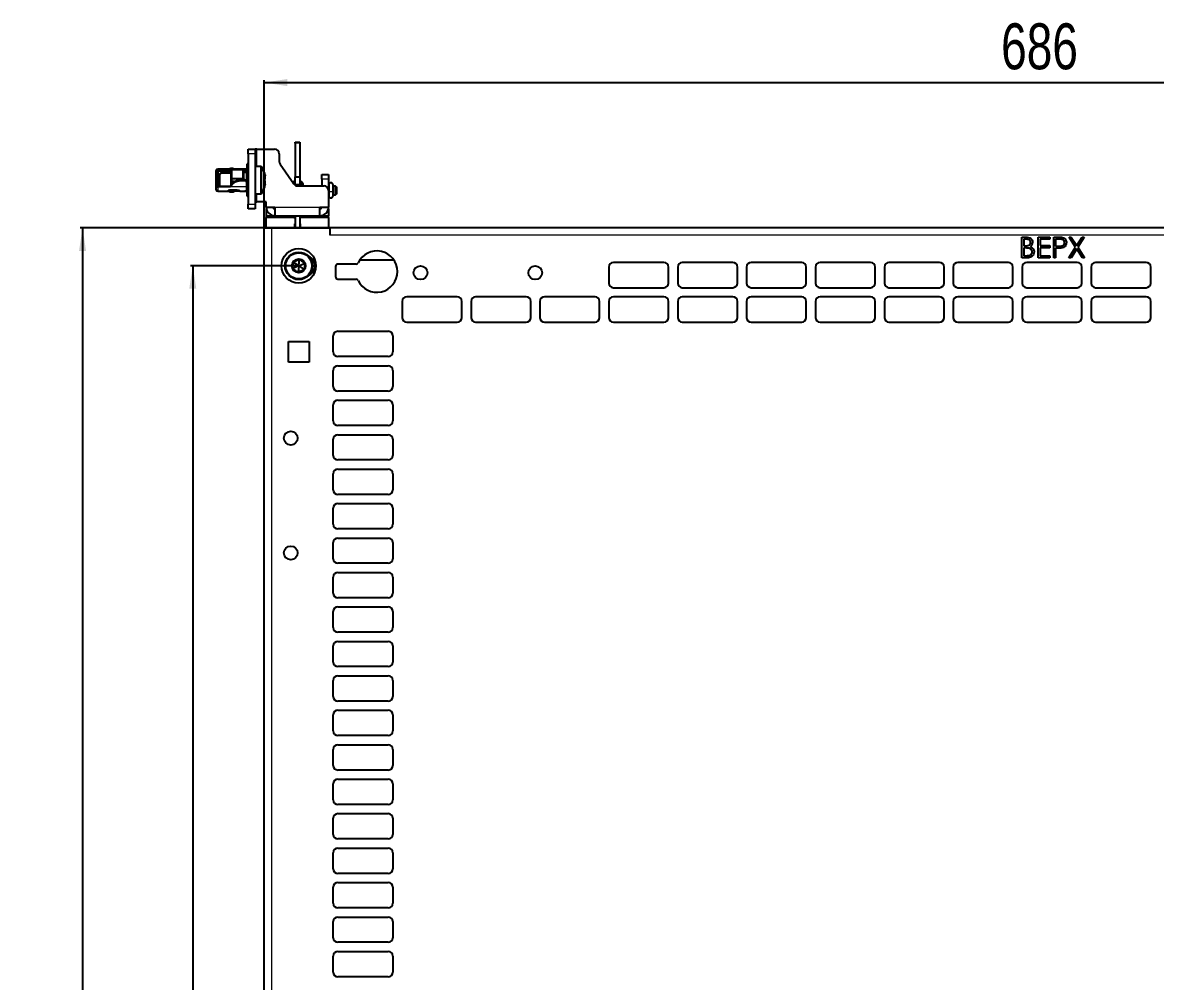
# Model space of a CAD drawing. Header units: millimetres. Extents: x -795 to 1020, y 148 to 1992.
# Drawn here: x -794.8 to -301.6, y 1511.1 to 1928.5 of the extents above; entities that cross this region are included whole.
import ezdxf

# ---------------------------------------------------------------- set-up
doc = ezdxf.new("R2010")
doc.units = ezdxf.units.MM
doc.layers.add('FORMAT', color=7, linetype='Continuous')
doc.styles.add('SLDTEXTSTYLE0', font='TXT', dxfattribs={"width": 0.75})
doc.dimstyles.new('SLDDIMSTYLE0', dxfattribs={"dimtxt": 20, "dimasz": 10, "dimexe": 0, "dimexo": 0.0625, "dimgap": 5, "dimtad": 2, "dimdec": 1, "dimrnd": 1e-09, "dimzin": 12, "dimdsep": 46, "dimtxsty": 'SLDTEXTSTYLE0', "dimsah": 1, "dimcen": 0.09, "dimadec": 0, "dimazin": 3, "dimtfac": 1, "dimtofl": 0, "dimtmove": 0, "dimatfit": 3, "dimfxl": 0, "dimfrac": 2, "dimtolj": 1, "dimtzin": 12, "dimarcsym": 0})

# ---------------------------------------------------------------- blocks, each defined once
blk = doc.blocks.new('_D')
at = {"layer": 'FORMAT'}
for p, q in [((-661.09, 1839.15), (-769.73, 1839.15)), ((-768.73, 1839.15), (-768.73, 356.13)), ((-661.09, 356.13), (-769.73, 356.13))]:
    blk.add_line(p, q, dxfattribs=at)
for points in [[(-768.73, 1839.15), (-770.27, 1829.15), (-767.2, 1829.15)], [(-768.73, 356.13), (-767.2, 366.13), (-770.27, 366.13)]]:
    blk.add_solid(points, dxfattribs=at)
at = {"layer": 'FORMAT', "insert": (-794.51, 1068.08), "char_height": 20, "attachment_point": 1, "rotation": 90, "style": 'SLDTEXTSTYLE0'}
blk.add_mtext('1483', dxfattribs=at)
blk = doc.blocks.new('_D_1')
at = {"layer": 'FORMAT'}
for p, q in [((-689.58, 1839.15), (-689.58, 1903.44)), ((-689.58, 1902.44), (-3.58, 1902.44)), ((-3.58, 1839.15), (-3.58, 1903.44))]:
    blk.add_line(p, q, dxfattribs=at)
for points in [[(-689.58, 1902.44), (-679.58, 1900.9), (-679.58, 1903.98)], [(-3.58, 1902.44), (-13.58, 1903.98), (-13.58, 1900.9)]]:
    blk.add_solid(points, dxfattribs=at)
at = {"layer": 'FORMAT', "insert": (-368.75, 1928.22), "char_height": 20, "attachment_point": 1, "style": 'SLDTEXTSTYLE0'}
blk.add_mtext('686', dxfattribs=at)
blk = doc.blocks.new('_D_5')
at = {"layer": 'FORMAT'}
for p, q in [((-674.59, 1822.64), (-721.73, 1822.64)), ((-720.73, 1822.64), (-720.73, 372.64)), ((-674.59, 372.64), (-721.73, 372.64))]:
    blk.add_line(p, q, dxfattribs=at)
for points in [[(-720.73, 1822.64), (-722.27, 1812.64), (-719.2, 1812.64)], [(-720.73, 372.64), (-719.2, 382.64), (-722.27, 382.64)]]:
    blk.add_solid(points, dxfattribs=at)
at = {"layer": 'FORMAT', "insert": (-746.51, 1068.08), "char_height": 20, "attachment_point": 1, "rotation": 90, "style": 'SLDTEXTSTYLE0'}
blk.add_mtext('1450', dxfattribs=at)

msp = doc.modelspace()

# ---------------------------------------------------------------- linework, layer by layer
at = {"color": 7, "linetype": 'Continuous', "lineweight": 25}
for p, q in [((-676.18, 1876.44), (-674.18, 1876.44)), ((-676.18, 1876.07), (-676.18, 1876.44)), ((-676.18, 1876.07), (-676.18, 1861.44)), ((-674.18, 1876.44), (-674.18, 1876.07)), ((-674.18, 1876.07), (-674.18, 1861.44)), ((-696.58, 1873.44), (-693.58, 1873.44)), ((-696.58, 1871.44), (-696.58, 1873.44)), ((-696.58, 1871.44), (-696.58, 1849.44)), ((-693.58, 1873.44), (-693.58, 1871.44)), ((-692.78, 1873.44), (-693.58, 1873.44)), ((-693.58, 1871.44), (-693.58, 1849.44)), ((-692.78, 1873.44), (-685.08, 1873.44)), ((-683.08, 1871.44), (-683.08, 1868.07)), ((-705.18, 1864.79), (-709.88, 1864.79)), ((-704.09, 1864.97), (-705.18, 1864.78)), ((-705.18, 1864.79), (-705.18, 1864.79)), ((-705.18, 1864.76), (-705.18, 1864.79)), ((-701.38, 1864.68), (-704.68, 1864.68)), ((-703.98, 1864.25), (-703.87, 1864.49)), ((-703.87, 1864.49), (-703.87, 1860.53)), ((-698.78, 1864.49), (-703.87, 1864.49)), ((-702.66, 1864.72), (-702.58, 1864.68)), ((-697.56, 1864.79), (-700.21, 1864.79)), ((-698.78, 1860.53), (-698.78, 1864.49)), ((-698.78, 1864.49), (-698.58, 1864.36)), ((-697.53, 1864.79), (-697.28, 1864.79)), ((-697.08, 1857.25), (-697.08, 1867.04)), ((-696.58, 1867.04), (-697.08, 1867.04)), ((-691.26, 1865.94), (-693.58, 1865.94)), ((-682.72, 1866.92), (-676.68, 1858.29)), ((-710.58, 1863.24), (-710.58, 1864.09)), ((-710.58, 1863.24), (-710.08, 1863.24)), ((-710.58, 1861.82), (-710.58, 1863.24)), ((-710.08, 1861.82), (-710.58, 1861.82)), ((-710.58, 1861.59), (-710.58, 1861.82)), ((-710.58, 1857.3), (-710.58, 1861.59)), ((-710.08, 1861.59), (-710.58, 1861.59)), ((-710.08, 1863.24), (-710.08, 1861.82)), ((-710.08, 1861.82), (-710.08, 1861.59)), ((-710.08, 1861.59), (-710.08, 1857.3)), ((-707.88, 1863.8), (-709.88, 1863.8)), ((-709.88, 1862.57), (-709.88, 1862.37)), ((-709.38, 1862.19), (-709.88, 1862.19)), ((-709.88, 1862.19), (-709.88, 1861.96)), ((-709.88, 1861.96), (-709.38, 1861.96)), ((-709.88, 1861.79), (-709.88, 1861.36)), ((-709.58, 1861.36), (-709.88, 1861.36)), ((-709.88, 1861.36), (-709.88, 1861.21)), ((-709.88, 1861.21), (-709.58, 1861.21)), ((-709.58, 1857.44), (-709.58, 1861.96)), ((-709.38, 1861.96), (-709.38, 1862.19)), ((-709.08, 1862.32), (-709.08, 1857.3)), ((-703.98, 1862.94), (-708.4, 1862.94)), ((-707.88, 1863.4), (-707.88, 1863.8)), ((-703.98, 1863.8), (-707.88, 1863.8)), ((-707.88, 1863.4), (-703.98, 1863.4)), ((-703.98, 1860.66), (-703.98, 1864.25)), ((-703.98, 1860.66), (-703.87, 1860.53)), ((-703.98, 1859.47), (-703.98, 1860.66)), ((-698.78, 1860.53), (-703.87, 1860.53)), ((-703.87, 1860.53), (-703.87, 1859.33)), ((-700.38, 1859.98), (-701.22, 1859.88)), ((-698.78, 1860), (-700.18, 1860)), ((-700.18, 1859.79), (-698.03, 1859.79)), ((-698.78, 1860.53), (-698.58, 1860.6)), ((-698.78, 1860), (-698.78, 1860.53)), ((-698.58, 1860.08), (-698.78, 1860)), ((-698.58, 1864.36), (-698.58, 1860.6)), ((-697.28, 1863.8), (-698.58, 1863.8)), ((-698.58, 1863.4), (-697.28, 1863.4)), ((-698.58, 1860.6), (-698.58, 1860.08)), ((-698.03, 1860.09), (-698.58, 1860.09)), ((-697.38, 1863.4), (-697.38, 1859.73)), ((-697.08, 1862.94), (-697.38, 1862.94)), ((-697.08, 1859.78), (-697.38, 1859.74)), ((-697.28, 1859.49), (-697.28, 1859.19)), ((-676.18, 1861.44), (-674.18, 1861.44)), ((-676.18, 1857.94), (-676.18, 1861.44)), ((-674.18, 1861.44), (-674.18, 1857.94)), ((-664.58, 1862.44), (-661.58, 1862.44)), ((-664.58, 1860.44), (-664.58, 1862.44)), ((-664.58, 1860.44), (-664.58, 1857.44)), ((-661.58, 1862.44), (-661.58, 1860.44)), ((-661.58, 1860.44), (-661.58, 1855.44)), ((-710.08, 1857.3), (-710.58, 1857.3)), ((-710.58, 1855.79), (-710.58, 1857.3)), ((-709.88, 1858.67), (-709.58, 1858.67)), ((-709.88, 1857.92), (-709.58, 1857.92)), ((-709.88, 1857.3), (-709.88, 1857.92)), ((-709.88, 1857.3), (-704.28, 1857.3)), ((-704.28, 1857), (-709.88, 1857)), ((-709.88, 1855.09), (-705.18, 1855.09)), ((-709.58, 1857.44), (-709.45, 1857.3)), ((-705.18, 1855.31), (-705.18, 1855.44)), ((-705.18, 1855.31), (-705.18, 1855.09)), ((-705.18, 1855.1), (-704.09, 1854.91)), ((-701.38, 1855.65), (-704.68, 1855.65)), ((-704.28, 1857.3), (-703.13, 1858.9)), ((-703.13, 1858.59), (-704.28, 1857)), ((-704.28, 1857.3), (-704.28, 1857)), ((-703.98, 1859.47), (-703.87, 1859.33)), ((-703.98, 1857.72), (-703.98, 1859.47)), ((-702.64, 1859.33), (-703.87, 1859.33)), ((-703.87, 1859.33), (-703.87, 1857.88)), ((-701.38, 1855.2), (-702.58, 1855.2)), ((-702.26, 1855.45), (-702.37, 1855.65)), ((-702.26, 1855.45), (-702.26, 1855.44)), ((-700.21, 1855.09), (-697.56, 1855.09)), ((-700.18, 1855.09), (-700.21, 1855.09)), ((-700.18, 1855.09), (-700.18, 1855.22)), ((-698.08, 1855.12), (-698.08, 1855.14)), ((-697.53, 1855.26), (-697.28, 1855.26)), ((-697.53, 1855.09), (-697.28, 1855.09)), ((-697.28, 1859.19), (-697.28, 1857)), ((-697.08, 1857.25), (-696.58, 1857.25)), ((-697.08, 1856.88), (-697.08, 1855.64)), ((-697.08, 1855.64), (-696.58, 1855.64)), ((-697.08, 1853.09), (-697.08, 1855.64)), ((-696.59, 1856.94), (-696.58, 1856.94)), ((-674.18, 1857.94), (-676.18, 1857.94)), ((-676.18, 1857.94), (-676.18, 1857.8)), ((-675.04, 1857.44), (-663.58, 1857.44)), ((-674.18, 1857.94), (-674.18, 1857.44)), ((-673.26, 1857.92), (-673.25, 1857.44)), ((-673.26, 1857.92), (-673.26, 1857.91)), ((-672.65, 1857.44), (-672.66, 1857.92)), ((-661.55, 1857.34), (-661.58, 1857.34)), ((-661.58, 1855.44), (-661.58, 1848.24)), ((-661.55, 1857.85), (-661.55, 1855.11)), ((-661.55, 1855.11), (-661.55, 1853.15)), ((-659.65, 1855.11), (-659.65, 1857.85)), ((-658.63, 1857.34), (-659.65, 1857.34)), ((-659.65, 1853.15), (-659.65, 1855.11)), ((-658.13, 1857.05), (-658.63, 1857.34)), ((-658.63, 1853.54), (-658.63, 1857.34)), ((-658.13, 1857.05), (-658.13, 1853.83)), ((-696.58, 1853.09), (-697.08, 1853.09)), ((-697.08, 1853.09), (-697.08, 1852.84)), ((-696.58, 1852.84), (-697.08, 1852.84)), ((-693.58, 1853.94), (-691.26, 1853.94)), ((-693.58, 1850.44), (-692.78, 1850.44)), ((-688.78, 1850.44), (-692.78, 1850.44)), ((-688.78, 1848.24), (-688.78, 1850.44)), ((-661.58, 1853.54), (-661.55, 1853.54)), ((-659.65, 1853.54), (-658.63, 1853.54)), ((-658.63, 1853.54), (-658.13, 1853.83)), ((-696.58, 1847.44), (-696.58, 1849.44)), ((-693.58, 1847.44), (-696.58, 1847.44)), ((-693.58, 1849.44), (-693.58, 1847.44)), ((-688.78, 1848.24), (-684.98, 1848.24)), ((-688.78, 1847.44), (-688.78, 1844.44)), ((-688.7, 1847.44), (-688.78, 1847.44)), ((-684.98, 1848.24), (-684.98, 1844.44)), ((-665.38, 1848.24), (-661.58, 1848.24)), ((-665.38, 1844.44), (-665.38, 1848.24)), ((-661.58, 1847.44), (-661.67, 1847.44)), ((-661.58, 1847.44), (-661.58, 1844.44)), ((-688.78, 1844.44), (-684.98, 1844.44)), ((-688.78, 1844.44), (-688.78, 1843.64)), ((-688.78, 1839.14), (-688.78, 1843.64)), ((-684.98, 1844.44), (-676.68, 1844.44)), ((-676.68, 1844.44), (-673.68, 1844.44)), ((-676.68, 1843.64), (-676.68, 1844.44)), ((-676.68, 1843.64), (-676.18, 1843.64)), ((-676.18, 1844.44), (-676.18, 1839.14)), ((-674.18, 1844.44), (-674.18, 1839.14)), ((-674.18, 1843.64), (-673.68, 1843.64)), ((-673.68, 1844.44), (-665.38, 1844.44)), ((-673.68, 1844.44), (-673.68, 1843.64)), ((-665.38, 1844.44), (-661.58, 1844.44)), ((-661.58, 1843.64), (-661.58, 1844.44)), ((-661.58, 1843.64), (-661.58, 1839.14)), ((-689.58, 356.14), (-689.58, 1839.14)), ((-689.58, 1839.14), (-686.48, 1839.14)), ((-686.48, 1839.14), (-661.08, 1839.14)), ((-661.08, 1839.14), (-661.08, 1839.15)), ((-32.08, 1839.15), (-661.08, 1839.15)), ((-661.08, 1839.14), (-661.08, 1836.05)), ((-359.7, 1835.15), (-357.94, 1835.15)), ((-359.7, 1826.15), (-359.7, 1835.15)), ((-352.54, 1835.15), (-347.47, 1835.15)), ((-352.54, 1826.15), (-352.54, 1835.15)), ((-347.47, 1835.15), (-347.47, 1834.23)), ((-345.85, 1835.15), (-344.08, 1835.15)), ((-345.85, 1826.15), (-345.85, 1835.15)), ((-339.1, 1835.15), (-338.17, 1835.15)), ((-336.28, 1830.74), (-339.1, 1835.15)), ((-338.17, 1835.15), (-335.81, 1831.47)), ((-335.81, 1831.47), (-333.45, 1835.15)), ((-332.52, 1835.15), (-335.34, 1830.74)), ((-333.45, 1835.15), (-332.52, 1835.15)), ((-357.79, 1834.23), (-358.89, 1834.23)), ((-358.89, 1834.23), (-358.89, 1831.34)), ((-358.89, 1831.34), (-358.35, 1831.34)), ((-358.89, 1830.42), (-358.89, 1827.07)), ((-358.35, 1830.42), (-358.89, 1830.42)), ((-351.73, 1834.23), (-351.73, 1831.46)), ((-347.47, 1834.23), (-351.73, 1834.23)), ((-351.73, 1831.46), (-347.47, 1831.46)), ((-351.73, 1830.53), (-351.73, 1827.07)), ((-347.47, 1830.53), (-351.73, 1830.53)), ((-347.47, 1831.46), (-347.47, 1830.53)), ((-345.04, 1834.23), (-345.04, 1831.23)), ((-343.4, 1834.23), (-345.04, 1834.23)), ((-345.04, 1831.23), (-343.47, 1831.21)), ((-345.04, 1830.3), (-345.04, 1826.15)), ((-344.4, 1830.3), (-345.04, 1830.3)), ((-339.22, 1826.15), (-336.28, 1830.74)), ((-335.81, 1830.01), (-338.28, 1826.15)), ((-333.34, 1826.15), (-335.81, 1830.01)), ((-335.34, 1830.74), (-332.41, 1826.15)), ((-674.58, 1822.64), (-674.33, 1825.51)), ((-633.1, 1825.15), (-648.07, 1825.15)), ((-357.26, 1826.15), (-359.7, 1826.15)), ((-358.89, 1827.07), (-357.74, 1827.07)), ((-347.47, 1826.15), (-352.54, 1826.15)), ((-351.73, 1827.07), (-347.47, 1827.07)), ((-347.47, 1827.07), (-347.47, 1826.15)), ((-345.04, 1826.15), (-345.85, 1826.15)), ((-338.28, 1826.15), (-339.22, 1826.15)), ((-332.41, 1826.15), (-333.34, 1826.15)), ((-674.58, 1822.64), (-677.2, 1821.42)), ((-674.58, 1822.64), (-676.95, 1824.29)), ((-674.58, 1822.64), (-674.83, 1819.76)), ((-674.58, 1822.64), (-671.97, 1823.86)), ((-674.58, 1822.64), (-672.22, 1820.98)), ((-658.58, 1822.4), (-658.58, 1817.9)), ((-649.64, 1823.4), (-657.58, 1823.4)), ((-539.58, 1822.14), (-539.58, 1815.14)), ((-515.58, 1824.14), (-537.58, 1824.14)), ((-513.58, 1815.14), (-513.58, 1822.14)), ((-509.58, 1822.14), (-509.58, 1815.14)), ((-485.58, 1824.14), (-507.58, 1824.14)), ((-483.58, 1815.14), (-483.58, 1822.14)), ((-479.58, 1822.14), (-479.58, 1815.14)), ((-455.58, 1824.14), (-477.58, 1824.14)), ((-453.58, 1815.14), (-453.58, 1822.14)), ((-449.58, 1822.14), (-449.58, 1815.14)), ((-425.58, 1824.14), (-447.58, 1824.14)), ((-423.58, 1815.14), (-423.58, 1822.14)), ((-419.58, 1822.14), (-419.58, 1815.14)), ((-395.58, 1824.14), (-417.58, 1824.14)), ((-393.58, 1815.14), (-393.58, 1822.14)), ((-389.58, 1822.14), (-389.58, 1815.14)), ((-365.58, 1824.14), (-387.58, 1824.14)), ((-363.58, 1815.14), (-363.58, 1822.14)), ((-359.58, 1822.14), (-359.58, 1815.14)), ((-335.58, 1824.14), (-357.58, 1824.14)), ((-333.58, 1815.14), (-333.58, 1822.14)), ((-329.58, 1822.14), (-329.58, 1815.14)), ((-305.58, 1824.14), (-327.58, 1824.14)), ((-303.58, 1815.14), (-303.58, 1822.14)), ((-657.58, 1816.9), (-649.64, 1816.9)), ((-537.58, 1813.14), (-515.58, 1813.14)), ((-507.58, 1813.14), (-485.58, 1813.14)), ((-477.58, 1813.14), (-455.58, 1813.14)), ((-447.58, 1813.14), (-425.58, 1813.14)), ((-417.58, 1813.14), (-395.58, 1813.14)), ((-387.58, 1813.14), (-365.58, 1813.14)), ((-357.58, 1813.14), (-335.58, 1813.14)), ((-327.58, 1813.14), (-305.58, 1813.14)), ((-629.58, 1807.14), (-629.58, 1800.14)), ((-605.58, 1809.14), (-627.58, 1809.14)), ((-603.58, 1800.14), (-603.58, 1807.14)), ((-599.58, 1807.14), (-599.58, 1800.14)), ((-575.58, 1809.14), (-597.58, 1809.14)), ((-573.58, 1800.14), (-573.58, 1807.14)), ((-569.58, 1807.14), (-569.58, 1800.14)), ((-545.58, 1809.14), (-567.58, 1809.14)), ((-543.58, 1800.14), (-543.58, 1807.14)), ((-539.58, 1807.14), (-539.58, 1800.14)), ((-515.58, 1809.14), (-537.58, 1809.14)), ((-513.58, 1800.14), (-513.58, 1807.14)), ((-509.58, 1807.14), (-509.58, 1800.14)), ((-485.58, 1809.14), (-507.58, 1809.14)), ((-483.58, 1800.14), (-483.58, 1807.14)), ((-479.58, 1807.14), (-479.58, 1800.14)), ((-455.58, 1809.14), (-477.58, 1809.14)), ((-453.58, 1800.14), (-453.58, 1807.14)), ((-449.58, 1807.14), (-449.58, 1800.14)), ((-425.58, 1809.14), (-447.58, 1809.14)), ((-423.58, 1800.14), (-423.58, 1807.14)), ((-419.58, 1807.14), (-419.58, 1800.14)), ((-395.58, 1809.14), (-417.58, 1809.14)), ((-393.58, 1800.14), (-393.58, 1807.14)), ((-389.58, 1807.14), (-389.58, 1800.14)), ((-365.58, 1809.14), (-387.58, 1809.14)), ((-363.58, 1800.14), (-363.58, 1807.14)), ((-359.58, 1807.14), (-359.58, 1800.14)), ((-335.58, 1809.14), (-357.58, 1809.14)), ((-333.58, 1800.14), (-333.58, 1807.14)), ((-329.58, 1807.14), (-329.58, 1800.14)), ((-305.58, 1809.14), (-327.58, 1809.14)), ((-303.58, 1800.14), (-303.58, 1807.14)), ((-627.58, 1798.14), (-605.58, 1798.14)), ((-597.58, 1798.14), (-575.58, 1798.14)), ((-567.58, 1798.14), (-545.58, 1798.14)), ((-537.58, 1798.14), (-515.58, 1798.14)), ((-507.58, 1798.14), (-485.58, 1798.14)), ((-477.58, 1798.14), (-455.58, 1798.14)), ((-447.58, 1798.14), (-425.58, 1798.14)), ((-417.58, 1798.14), (-395.58, 1798.14)), ((-387.58, 1798.14), (-365.58, 1798.14)), ((-357.58, 1798.14), (-335.58, 1798.14)), ((-327.58, 1798.14), (-305.58, 1798.14)), ((-659.58, 1785.14), (-659.58, 1792.14)), ((-657.58, 1794.14), (-635.58, 1794.14)), ((-633.58, 1792.14), (-633.58, 1785.14)), ((-679.08, 1789.64), (-670.08, 1789.64)), ((-679.08, 1780.64), (-679.08, 1789.64)), ((-670.08, 1789.64), (-670.08, 1780.64)), ((-670.08, 1780.64), (-679.08, 1780.64)), ((-635.58, 1783.14), (-657.58, 1783.14)), ((-659.58, 1770.14), (-659.58, 1777.14)), ((-657.58, 1779.14), (-635.58, 1779.14)), ((-633.58, 1777.14), (-633.58, 1770.14)), ((-635.58, 1768.14), (-657.58, 1768.14)), ((-659.58, 1755.14), (-659.58, 1762.14)), ((-657.58, 1764.14), (-635.58, 1764.14)), ((-633.58, 1762.14), (-633.58, 1755.14)), ((-635.58, 1753.14), (-657.58, 1753.14)), ((-659.58, 1740.14), (-659.58, 1747.14)), ((-657.58, 1749.14), (-635.58, 1749.14)), ((-633.58, 1747.14), (-633.58, 1740.14)), ((-635.58, 1738.14), (-657.58, 1738.14)), ((-659.58, 1725.14), (-659.58, 1732.14)), ((-657.58, 1734.14), (-635.58, 1734.14)), ((-633.58, 1732.14), (-633.58, 1725.14)), ((-635.58, 1723.14), (-657.58, 1723.14)), ((-659.58, 1710.14), (-659.58, 1717.14)), ((-657.58, 1719.14), (-635.58, 1719.14)), ((-633.58, 1717.14), (-633.58, 1710.14)), ((-635.58, 1708.14), (-657.58, 1708.14)), ((-659.58, 1695.14), (-659.58, 1702.14)), ((-657.58, 1704.14), (-635.58, 1704.14)), ((-633.58, 1702.14), (-633.58, 1695.14)), ((-635.58, 1693.14), (-657.58, 1693.14)), ((-659.58, 1680.14), (-659.58, 1687.14)), ((-657.58, 1689.14), (-635.58, 1689.14)), ((-633.58, 1687.14), (-633.58, 1680.14)), ((-635.58, 1678.14), (-657.58, 1678.14)), ((-659.58, 1665.14), (-659.58, 1672.14)), ((-657.58, 1674.14), (-635.58, 1674.14)), ((-633.58, 1672.14), (-633.58, 1665.14)), ((-635.58, 1663.14), (-657.58, 1663.14)), ((-657.58, 1659.14), (-635.58, 1659.14)), ((-659.58, 1650.14), (-659.58, 1657.14)), ((-633.58, 1657.14), (-633.58, 1650.14)), ((-635.58, 1648.14), (-657.58, 1648.14)), ((-657.58, 1644.14), (-635.58, 1644.14)), ((-659.58, 1635.14), (-659.58, 1642.14)), ((-633.58, 1642.14), (-633.58, 1635.14)), ((-635.58, 1633.14), (-657.58, 1633.14)), ((-657.58, 1629.14), (-635.58, 1629.14)), ((-659.58, 1620.14), (-659.58, 1627.14)), ((-633.58, 1627.14), (-633.58, 1620.14)), ((-635.58, 1618.14), (-657.58, 1618.14)), ((-657.58, 1614.14), (-635.58, 1614.14)), ((-659.58, 1605.14), (-659.58, 1612.14)), ((-633.58, 1612.14), (-633.58, 1605.14)), ((-635.58, 1603.14), (-657.58, 1603.14)), ((-657.58, 1599.14), (-635.58, 1599.14)), ((-659.58, 1590.14), (-659.58, 1597.14)), ((-633.58, 1597.14), (-633.58, 1590.14)), ((-635.58, 1588.14), (-657.58, 1588.14)), ((-657.58, 1584.14), (-635.58, 1584.14)), ((-659.58, 1575.14), (-659.58, 1582.14)), ((-633.58, 1582.14), (-633.58, 1575.14)), ((-635.58, 1573.14), (-657.58, 1573.14)), ((-657.58, 1569.14), (-635.58, 1569.14)), ((-659.58, 1560.14), (-659.58, 1567.14)), ((-633.58, 1567.14), (-633.58, 1560.14)), ((-635.58, 1558.14), (-657.58, 1558.14)), ((-657.58, 1554.14), (-635.58, 1554.14)), ((-659.58, 1545.14), (-659.58, 1552.14)), ((-633.58, 1552.14), (-633.58, 1545.14)), ((-635.58, 1543.14), (-657.58, 1543.14)), ((-657.58, 1539.14), (-635.58, 1539.14)), ((-659.58, 1530.14), (-659.58, 1537.14)), ((-633.58, 1537.14), (-633.58, 1530.14)), ((-635.58, 1528.14), (-657.58, 1528.14)), ((-657.58, 1524.14), (-635.58, 1524.14)), ((-659.58, 1515.14), (-659.58, 1522.14)), ((-633.58, 1522.14), (-633.58, 1515.14)), ((-635.58, 1513.14), (-657.58, 1513.14))]:
    msp.add_line(p, q, dxfattribs=at)
at = {"color": 8, "linetype": 'Continuous', "lineweight": 18}
for p, q in [((-674.18, 1876.07), (-676.18, 1876.07)), ((-693.58, 1871.44), (-696.58, 1871.44)), ((-692.78, 1865.94), (-692.78, 1873.44)), ((-709.88, 1864.79), (-709.88, 1863.8)), ((-702.69, 1864.68), (-702.66, 1864.72)), ((-697.28, 1863.8), (-697.28, 1864.79)), ((-691.26, 1865.94), (-691.26, 1853.94)), ((-690.82, 1865.71), (-690.82, 1854.17)), ((-700.38, 1859.77), (-700.38, 1859.98)), ((-700.18, 1860), (-700.18, 1859.79)), ((-698.03, 1859.79), (-698.03, 1860.09)), ((-697.28, 1862.94), (-697.28, 1863.4)), ((-661.58, 1860.44), (-664.58, 1860.44)), ((-709.88, 1857), (-709.88, 1855.09)), ((-697.28, 1857), (-704.28, 1857)), ((-703.13, 1858.9), (-703.13, 1858.59)), ((-701.38, 1855.2), (-701.38, 1855.65)), ((-697.53, 1855.26), (-697.53, 1855.09)), ((-697.28, 1855.26), (-697.28, 1857)), ((-692.78, 1850.44), (-692.78, 1853.94)), ((-696.58, 1849.44), (-693.58, 1849.44)), ((-684.98, 1848.24), (-665.38, 1848.24)), ((-688.78, 1843.64), (-676.68, 1843.64)), ((-673.68, 1843.64), (-661.58, 1843.64)), ((-686.48, 1839.14), (-686.48, 356.14)), ((-32.08, 1836.05), (-661.08, 1836.05))]:
    msp.add_line(p, q, dxfattribs=at)
at = {"color": 7, "linetype": 'Continuous', "lineweight": 25, "flags": 128}
for points in [[(-710.08, 1862.45), (-710.08, 1862.48), (-710.07, 1862.5), (-710.05, 1862.52), (-710.02, 1862.54), (-709.99, 1862.55), (-709.96, 1862.57), (-709.92, 1862.57), (-709.88, 1862.57)], [(-697.08, 1863.42), (-697.15, 1863.41), (-697.28, 1863.4)], [(-710.08, 1857.42), (-710.08, 1857.4), (-710.07, 1857.38), (-710.05, 1857.36), (-710.02, 1857.34), (-709.99, 1857.32), (-709.96, 1857.31), (-709.92, 1857.31), (-709.88, 1857.3)], [(-697.08, 1857.29), (-697.15, 1857.3), (-697.28, 1857.3)], [(-697.08, 1856.88), (-697.09, 1856.9), (-697.1, 1856.93), (-697.12, 1856.95), (-697.14, 1856.97), (-697.17, 1856.98), (-697.21, 1856.99), (-697.24, 1857), (-697.28, 1857)], [(-674.18, 1841.14), (-674.03, 1840.87), (-673.93, 1840.39)], [(-673.93, 1840.39), (-674.03, 1839.91), (-674.18, 1839.64)]]:
    msp.add_lwpolyline(points, dxfattribs=at)
at = {"color": 8, "linetype": 'Continuous', "lineweight": 18, "flags": 128}
msp.add_lwpolyline([(-673.26, 1857.91), (-673.26, 1857.91), (-673.23, 1857.84), (-673.16, 1857.78), (-673.06, 1857.74), (-672.95, 1857.73), (-672.83, 1857.75), (-672.74, 1857.79), (-672.68, 1857.86), (-672.66, 1857.92)], dxfattribs=at)
at = {"color": 7, "linetype": 'Continuous', "lineweight": 25}
for centre, radius in [((-674.58, 1822.64), 7.5), ((-674.58, 1822.64), 6), ((-674.58, 1822.64), 5.7), ((-674.58, 1822.64), 3), ((-621.58, 1819.65), 3), ((-571.58, 1819.65), 3), ((-678.08, 1747.64), 3), ((-678.08, 1697.64), 3)]:
    msp.add_circle(centre, radius, dxfattribs=at)
for centre, radius, start, end in [((-685.08, 1871.44), 2, 360, 90), ((-709.88, 1864.09), 0.7, 90, 180), ((-697.28, 1864.99), 0.2, 269.9998, 359.9998), ((-691.26, 1865.4), 0.54, 35.2515, 90), ((-698.98, 1859.94), 10, 10.8849, 35.2515), ((-681.08, 1868.07), 2, 180, 214.992), ((-709.95, 1863.16), 0.641, 84.2482, 172.7634), ((-709.9, 1863.22), 0.183, 84.2482, 172.7634), ((-700.19, 1858.85), 0.932, 89.97, 102.0278), ((-697.96, 1859.41), 0.687, 7.2366, 95.7518), ((-697.96, 1859.1), 0.687, 7.2366, 95.7518), ((-697.27, 1863.98), 0.183, 264.2482, 352.7634), ((-709.88, 1855.79), 0.7, 180, 270), ((-709.97, 1857.71), 0.71, 215.1313, 277.0089), ((-697.28, 1855.06), 0.197, 1.0398, 91.0034), ((-697.28, 1854.89), 0.2, 0.0002, 90.0002), ((-697.04, 1856.8), 0.46, 10.179, 76.8719), ((-698.98, 1859.94), 10, 324.7485, 349.0216), ((-675.04, 1859.44), 2, 214.992, 270), ((-663.58, 1855.44), 2, 0, 90), ((-660.6, 1857.85), 0.95, 0, 180), ((-691.26, 1854.48), 0.54, 270, 324.7485), ((-660.6, 1853.15), 0.95, 180, 0), ((-684.98, 1848.24), 3.8, 180, 270), ((-684.98, 1848.24), 0.8, 180, 270), ((-665.38, 1848.24), 3.8, 270, 0), ((-665.38, 1848.24), 0.8, 270, 0), ((-675.18, 1840.39), 1.25, 143.1301, 216.8699), ((-672.08, 1822.64), 4.5, 294.975, 65.025), ((-640.58, 1820.15), 9, 205.1507, 154.8493), ((-657.58, 1822.4), 1, 90, 180), ((-649.64, 1824.4), 1, 270, 334.8493), ((-537.58, 1822.14), 2, 90, 180), ((-515.58, 1822.14), 2, 0, 90), ((-507.58, 1822.14), 2, 90, 180), ((-485.58, 1822.14), 2, 0, 90), ((-477.58, 1822.14), 2, 90, 180), ((-455.58, 1822.14), 2, 0, 90), ((-447.58, 1822.14), 2, 90, 180), ((-425.58, 1822.14), 2, 0, 90), ((-417.58, 1822.14), 2, 90, 180), ((-395.58, 1822.14), 2, 0, 90), ((-387.58, 1822.14), 2, 90, 180), ((-365.58, 1822.14), 2, 0, 90), ((-357.58, 1822.14), 2, 90, 180), ((-335.58, 1822.14), 2, 0, 90), ((-327.58, 1822.14), 2, 90, 180), ((-305.58, 1822.14), 2, 0, 90), ((-657.58, 1817.9), 1, 180, 270), ((-649.64, 1815.9), 1, 25.1507, 90), ((-537.58, 1815.14), 2, 180, 270), ((-515.58, 1815.14), 2, 270, 0), ((-507.58, 1815.14), 2, 180, 270), ((-485.58, 1815.14), 2, 270, 0), ((-477.58, 1815.14), 2, 180, 270), ((-455.58, 1815.14), 2, 270, 0), ((-447.58, 1815.14), 2, 180, 270), ((-425.58, 1815.14), 2, 270, 0), ((-417.58, 1815.14), 2, 180, 270), ((-395.58, 1815.14), 2, 270, 0), ((-387.58, 1815.14), 2, 180, 270), ((-365.58, 1815.14), 2, 270, 0), ((-357.58, 1815.14), 2, 180, 270), ((-335.58, 1815.14), 2, 270, 0), ((-327.58, 1815.14), 2, 180, 270), ((-305.58, 1815.14), 2, 270, 0), ((-627.58, 1807.14), 2, 90, 180), ((-605.58, 1807.14), 2, 0, 90), ((-597.58, 1807.14), 2, 90, 180), ((-575.58, 1807.14), 2, 0, 90), ((-567.58, 1807.14), 2, 90, 180), ((-545.58, 1807.14), 2, 0, 90), ((-537.58, 1807.14), 2, 90, 180), ((-515.58, 1807.14), 2, 0, 90), ((-507.58, 1807.14), 2, 90, 180), ((-485.58, 1807.14), 2, 0, 90), ((-477.58, 1807.14), 2, 90, 180), ((-455.58, 1807.14), 2, 0, 90), ((-447.58, 1807.14), 2, 90, 180), ((-425.58, 1807.14), 2, 0, 90), ((-417.58, 1807.14), 2, 90, 180), ((-395.58, 1807.14), 2, 0, 90), ((-387.58, 1807.14), 2, 90, 180), ((-365.58, 1807.14), 2, 0, 90), ((-357.58, 1807.14), 2, 90, 180), ((-335.58, 1807.14), 2, 0, 90), ((-327.58, 1807.14), 2, 90, 180), ((-305.58, 1807.14), 2, 0, 90), ((-627.58, 1800.14), 2, 180, 270), ((-605.58, 1800.14), 2, 270, 0), ((-597.58, 1800.14), 2, 180, 270), ((-575.58, 1800.14), 2, 270, 0), ((-567.58, 1800.14), 2, 180, 270), ((-545.58, 1800.14), 2, 270, 0), ((-537.58, 1800.14), 2, 180, 270), ((-515.58, 1800.14), 2, 270, 0), ((-507.58, 1800.14), 2, 180, 270), ((-485.58, 1800.14), 2, 270, 0), ((-477.58, 1800.14), 2, 180, 270), ((-455.58, 1800.14), 2, 270, 0), ((-447.58, 1800.14), 2, 180, 270), ((-425.58, 1800.14), 2, 270, 0), ((-417.58, 1800.14), 2, 180, 270), ((-395.58, 1800.14), 2, 270, 0), ((-387.58, 1800.14), 2, 180, 270), ((-365.58, 1800.14), 2, 270, 0), ((-357.58, 1800.14), 2, 180, 270), ((-335.58, 1800.14), 2, 270, 0), ((-327.58, 1800.14), 2, 180, 270), ((-305.58, 1800.14), 2, 270, 0), ((-657.58, 1792.14), 2, 90, 180), ((-635.58, 1792.14), 2, 0, 90), ((-657.58, 1785.14), 2, 180, 270), ((-635.58, 1785.14), 2, 270, 360), ((-657.58, 1777.14), 2, 90, 180), ((-635.58, 1777.14), 2, 0, 90), ((-657.58, 1770.14), 2, 180, 270), ((-635.58, 1770.14), 2, 270, 0), ((-657.58, 1762.14), 2, 90, 180), ((-635.58, 1762.14), 2, 0, 90), ((-657.58, 1755.14), 2, 180, 270), ((-635.58, 1755.14), 2, 270, 0), ((-657.58, 1747.14), 2, 90, 180), ((-635.58, 1747.14), 2, 0, 90), ((-657.58, 1740.14), 2, 180, 270), ((-635.58, 1740.14), 2, 270, 360), ((-657.58, 1732.14), 2, 90, 180), ((-635.58, 1732.14), 2, 0, 90), ((-657.58, 1725.14), 2, 180, 270), ((-635.58, 1725.14), 2, 270, 360), ((-657.58, 1717.14), 2, 90, 180), ((-635.58, 1717.14), 2, 0, 90), ((-657.58, 1710.14), 2, 180, 270), ((-635.58, 1710.14), 2, 270, 0), ((-657.58, 1702.14), 2, 90, 180), ((-635.58, 1702.14), 2, 0, 90), ((-657.58, 1695.14), 2, 180, 270), ((-635.58, 1695.14), 2, 270, 360), ((-657.58, 1687.14), 2, 90, 180), ((-635.58, 1687.14), 2, 0, 90), ((-657.58, 1680.14), 2, 180, 270), ((-635.58, 1680.14), 2, 270, 360), ((-657.58, 1672.14), 2, 90, 180), ((-635.58, 1672.14), 2, 0, 90), ((-657.58, 1665.14), 2, 180, 270), ((-635.58, 1665.14), 2, 270, 0), ((-657.58, 1657.14), 2, 90, 180), ((-635.58, 1657.14), 2, 0, 90), ((-657.58, 1650.14), 2, 180, 270), ((-635.58, 1650.14), 2, 270, 0), ((-657.58, 1642.14), 2, 90, 180), ((-635.58, 1642.14), 2, 0, 90), ((-657.58, 1635.14), 2, 180, 270), ((-635.58, 1635.14), 2, 270, 0), ((-657.58, 1627.14), 2, 90, 180), ((-635.58, 1627.14), 2, 0, 90), ((-657.58, 1620.14), 2, 180, 270), ((-635.58, 1620.14), 2, 270, 360), ((-657.58, 1612.14), 2, 90, 180), ((-635.58, 1612.14), 2, 0, 90), ((-657.58, 1605.14), 2, 180, 270), ((-635.58, 1605.14), 2, 270, 0), ((-657.58, 1597.14), 2, 90, 180), ((-635.58, 1597.14), 2, 0, 90), ((-657.58, 1590.14), 2, 180, 270), ((-635.58, 1590.14), 2, 270, 0), ((-657.58, 1582.14), 2, 90, 180), ((-635.58, 1582.14), 2, 0, 90), ((-657.58, 1575.14), 2, 180, 270), ((-635.58, 1575.14), 2, 270, 0), ((-657.58, 1567.14), 2, 90, 180), ((-635.58, 1567.14), 2, 0, 90), ((-657.58, 1560.14), 2, 180, 270), ((-635.58, 1560.14), 2, 270, 0), ((-657.58, 1552.14), 2, 90, 180), ((-635.58, 1552.14), 2, 0, 90), ((-657.58, 1545.14), 2, 180, 270), ((-635.58, 1545.14), 2, 270, 0), ((-657.58, 1537.14), 2, 90, 180), ((-635.58, 1537.14), 2, 0, 90), ((-657.58, 1530.14), 2, 180, 270), ((-635.58, 1530.14), 2, 270, 0), ((-657.58, 1522.14), 2, 90, 180), ((-635.58, 1522.14), 2, 0, 90), ((-657.58, 1515.14), 2, 180, 270), ((-635.58, 1515.14), 2, 270, 0)]:
    msp.add_arc(centre, radius, start, end, dxfattribs=at)
at = {"color": 8, "linetype": 'Continuous', "lineweight": 18}
for centre, start, end in [((-660.83, 1856.53), 243.0891, 278.3694), ((-660.36, 1856.53), 261.6306, 296.9109)]:
    msp.add_arc(centre, 1.59, start, end, dxfattribs=at)
at = {"color": 7, "linetype": 'Continuous', "lineweight": 25}
msp.add_ellipse((-700.18, 1859.66), major_axis=(0.75, 0), ratio=0.445831, start_param=1.570796, end_param=1.83344, dxfattribs=at)
for points, knots in [([(-705.18, 1864.79), (-704.68, 1864.9), (-704.01, 1865.06), (-703.12, 1865.04), (-702.81, 1864.83), (-702.66, 1864.72)], [0, 0, 0, 0, 0.587693, 0.790818, 1, 1, 1, 1]), ([(-704.68, 1864.68), (-704.74, 1864.68), (-704.85, 1864.68), (-705, 1864.7), (-705.11, 1864.72), (-705.17, 1864.74), (-705.18, 1864.75), (-705.18, 1864.76)], [0, 0, 0, 0, 0.2144453, 0.4288931, 0.6432387, 0.8571881, 1, 1, 1, 1]), ([(-703.08, 1864.95), (-703.14, 1864.99), (-703.23, 1865.04), (-703.38, 1865.07), (-703.61, 1865.06), (-703.91, 1864.99), (-704.17, 1864.95), (-704.26, 1864.94)], [0, 0, 0, 0, 0.19596, 0.292391, 0.38871, 0.788731, 1, 1, 1, 1]), ([(-700.21, 1864.79), (-700.22, 1864.79), (-700.24, 1864.79), (-700.42, 1864.76), (-700.72, 1864.71), (-701.06, 1864.68), (-701.29, 1864.68), (-701.38, 1864.68)], [0, 0, 0, 0, 0.132621, 0.367345, 0.598403, 0.830955, 1, 1, 1, 1]), ([(-709.88, 1863.8), (-709.88, 1863.53), (-709.88, 1863.06), (-709.88, 1862.46), (-709.88, 1862.19)], [0, 0, 0, 0, 0.559866, 1, 1, 1, 1]), ([(-707.88, 1863.8), (-708.16, 1863.53), (-708.66, 1863.06), (-709.16, 1862.46), (-709.38, 1862.19)], [0, 0, 0, 0, 0.559911, 1, 1, 1, 1]), ([(-707.88, 1863.4), (-708.16, 1863.17), (-708.66, 1862.75), (-709.16, 1862.2), (-709.38, 1861.96)], [0, 0, 0, 0, 0.559868, 1, 1, 1, 1]), ([(-703.13, 1858.9), (-703.01, 1859.03), (-702.76, 1859.29), (-702.1, 1859.63), (-701.56, 1859.78), (-701.22, 1859.88)], [0, 0, 0, 0, 0.2618087, 0.5336284, 1, 1, 1, 1]), ([(-703.13, 1858.59), (-702.96, 1858.76), (-702.61, 1859.12), (-701.63, 1859.49), (-700.86, 1859.66), (-700.38, 1859.77)], [0, 0, 0, 0, 0.2540266, 0.5265912, 1, 1, 1, 1]), ([(-697.08, 1859.74), (-697.08, 1859.74), (-697.09, 1859.75), (-697.1, 1859.75), (-697.14, 1859.76), (-697.22, 1859.75), (-697.29, 1859.74), (-697.33, 1859.73), (-697.35, 1859.72)], [0, 0, 0, 0, 0.161749, 0.312679, 0.446325, 0.64768, 0.862835, 1, 1, 1, 1]), ([(-689.38, 1860.18), (-689.38, 1860.19), (-689.38, 1860.21), (-689.37, 1860.25), (-689.33, 1860.36), (-689.25, 1860.49), (-689.18, 1860.69), (-689.15, 1860.96), (-689.18, 1861.41), (-689.25, 1861.86), (-689.33, 1862.23), (-689.36, 1862.37), (-689.38, 1862.44), (-689.38, 1862.47), (-689.38, 1862.48), (-689.38, 1862.48), (-689.37, 1862.47), (-689.31, 1862.35), (-689.22, 1862.08), (-689.16, 1861.81), (-689.16, 1861.81), (-689.16, 1861.81)], [0, 0, 0, 0, 0.005558, 0.013374, 0.035034, 0.131849, 0.247035, 0.319984, 0.393529, 0.553866, 0.60656, 0.632964, 0.646239, 0.65197, 0.65776, 0.662732, 0.671493, 0.698625, 0.8253, 0.953094, 1, 1, 1, 1]), ([(-689.17, 1858.04), (-689.16, 1858.05), (-689.15, 1858.11), (-689.18, 1858.04), (-689.26, 1857.84), (-689.34, 1857.68), (-689.37, 1857.63), (-689.38, 1857.63), (-689.38, 1857.64), (-689.38, 1857.65), (-689.38, 1857.68), (-689.36, 1857.78), (-689.28, 1858.12), (-689.2, 1858.56), (-689.15, 1859.09), (-689.17, 1859.52), (-689.24, 1859.76), (-689.32, 1859.94), (-689.34, 1860.01), (-689.36, 1860.07), (-689.38, 1860.11), (-689.38, 1860.15), (-689.38, 1860.17), (-689.38, 1860.18)], [0, 0, 0, 0, 0.029808, 0.101722, 0.265658, 0.314468, 0.33896, 0.348832, 0.354202, 0.359616, 0.365729, 0.3767, 0.418569, 0.583882, 0.661985, 0.741086, 0.894598, 0.932496, 0.956593, 0.972453, 0.988405, 0.994772, 1, 1, 1, 1]), ([(-676.18, 1859.66), (-676.45, 1859.55), (-676.84, 1859.38), (-677.07, 1859.07), (-677.15, 1858.96)], [0, 0, 0, 0, 0.66775, 1, 1, 1, 1]), ([(-672.66, 1857.92), (-672.67, 1858.06), (-672.7, 1858.44), (-673.01, 1859), (-673.53, 1859.49), (-673.99, 1859.65), (-674.18, 1859.71)], [0, 0, 0, 0, 0.173097, 0.475053, 0.778671, 1, 1, 1, 1]), ([(-709.88, 1857.3), (-709.88, 1857.5), (-709.88, 1857.91), (-709.88, 1858.4), (-709.88, 1858.67)], [0, 0, 0, 0, 0.464597, 1, 1, 1, 1]), ([(-705.18, 1855.44), (-705.18, 1855.46), (-705.17, 1855.5), (-705.08, 1855.56), (-704.96, 1855.61), (-704.81, 1855.64), (-704.72, 1855.64), (-704.68, 1855.65)], [0, 0, 0, 0, 0.214373, 0.428779, 0.642592, 0.856666, 1, 1, 1, 1]), ([(-705.18, 1855.31), (-704.68, 1855.18), (-704.01, 1855.01), (-703.12, 1854.99), (-702.81, 1855.19), (-702.66, 1855.29)], [0, 0, 0, 0, 0.587693, 0.790818, 1, 1, 1, 1]), ([(-705.18, 1855.09), (-704.68, 1854.98), (-704.01, 1854.82), (-703.12, 1854.84), (-702.81, 1855.05), (-702.66, 1855.15)], [0, 0, 0, 0, 0.587693, 0.790818, 1, 1, 1, 1]), ([(-704.24, 1854.94), (-704.18, 1854.93), (-703.97, 1854.89), (-703.77, 1854.86), (-703.64, 1854.84)], [0, 0, 0, 0, 0.337574, 1, 1, 1, 1]), ([(-702.26, 1855.45), (-702.26, 1855.45), (-702.27, 1855.46), (-702.35, 1855.44), (-702.46, 1855.39), (-702.57, 1855.34), (-702.64, 1855.3), (-702.66, 1855.29)], [0, 0, 0, 0, 0.225883, 0.451767, 0.67765, 0.903524, 1, 1, 1, 1]), ([(-702.66, 1855.15), (-702.61, 1855.18), (-702.51, 1855.24), (-702.39, 1855.32), (-702.3, 1855.39), (-702.26, 1855.43), (-702.26, 1855.44), (-702.26, 1855.44)], [0, 0, 0, 0, 0.225867, 0.451734, 0.677598, 0.903479, 1, 1, 1, 1]), ([(-701.38, 1855.65), (-701.25, 1855.64), (-700.98, 1855.63), (-700.62, 1855.53), (-700.35, 1855.41), (-700.2, 1855.3), (-700.19, 1855.24), (-700.18, 1855.22)], [0, 0, 0, 0, 0.213238, 0.42649, 0.63916, 0.849598, 1, 1, 1, 1]), ([(-700.25, 1855.09), (-700.3, 1855.1), (-700.41, 1855.12), (-700.72, 1855.16), (-701.06, 1855.2), (-701.29, 1855.2), (-701.38, 1855.2)], [0, 0, 0, 0, 0.270612, 0.537, 0.805108, 1, 1, 1, 1]), ([(-698.08, 1855.14), (-698.08, 1855.15), (-698.07, 1855.18), (-697.97, 1855.21), (-697.83, 1855.24), (-697.68, 1855.26), (-697.57, 1855.26), (-697.53, 1855.26)], [0, 0, 0, 0, 0.214305, 0.42865, 0.642279, 0.856223, 1, 1, 1, 1]), ([(-697.53, 1855.09), (-697.6, 1855.09), (-697.72, 1855.09), (-697.88, 1855.09), (-698.01, 1855.1), (-698.07, 1855.11), (-698.08, 1855.12), (-698.08, 1855.12)], [0, 0, 0, 0, 0.214393, 0.428789, 0.643061, 0.856854, 1, 1, 1, 1]), ([(-697.08, 1858.55), (-697.08, 1858.56), (-697.09, 1858.56), (-697.1, 1858.58), (-697.14, 1858.59), (-697.21, 1858.6), (-697.26, 1858.61), (-697.28, 1858.61)], [0, 0, 0, 0, 0.195302, 0.377541, 0.538909, 0.761383, 1, 1, 1, 1]), ([(-676.86, 1858.35), (-676.83, 1858.43), (-676.72, 1858.66), (-676.46, 1858.89), (-676.22, 1858.98), (-676.18, 1859)], [0, 0, 0, 0, 0.294288, 0.897456, 1, 1, 1, 1]), ([(-674.18, 1859.08), (-674.02, 1859.01), (-673.67, 1858.83), (-673.33, 1858.4), (-673.28, 1858.08), (-673.26, 1857.92)], [0, 0, 0, 0, 0.2967157, 0.6497301, 1, 1, 1, 1]), ([(-357.94, 1835.15), (-357.55, 1835.14), (-356.79, 1835.13), (-355.77, 1834.67), (-355.18, 1833.83), (-355.11, 1833.22), (-355.08, 1832.92)], [0, 0, 0, 0, 0.281352, 0.559956, 0.779911, 1, 1, 1, 1]), ([(-344.08, 1835.15), (-343.7, 1835.15), (-343.01, 1835.15), (-342.33, 1835.06), (-342.03, 1835.01)], [0, 0, 0, 0, 0.560314, 1, 1, 1, 1]), ([(-342.03, 1835.01), (-341.76, 1834.92), (-341.21, 1834.72), (-340.65, 1834.11), (-340.35, 1833.42), (-340.32, 1832.96), (-340.31, 1832.74)], [0, 0, 0, 0, 0.279718, 0.5593326, 0.7794932, 1, 1, 1, 1]), ([(-358.35, 1831.34), (-358.07, 1831.35), (-357.53, 1831.36), (-356.84, 1831.49), (-356.38, 1831.8), (-356.11, 1832.11), (-355.92, 1832.49), (-355.9, 1832.77), (-355.89, 1832.9)], [0, 0, 0, 0, 0.250521, 0.499945, 0.625019, 0.75007, 0.875067, 1, 1, 1, 1]), ([(-356.67, 1830.31), (-356.98, 1830.35), (-357.54, 1830.42), (-358.1, 1830.42), (-358.35, 1830.42)], [0, 0, 0, 0, 0.559734, 1, 1, 1, 1]), ([(-355.89, 1832.9), (-355.91, 1833.12), (-355.95, 1833.46), (-356.24, 1833.8), (-356.78, 1834.19), (-357.34, 1834.21), (-357.79, 1834.23)], [0, 0, 0, 0, 0.249269, 0.374899, 0.500587, 1, 1, 1, 1]), ([(-355.2, 1828.7), (-355.22, 1828.92), (-355.28, 1829.37), (-355.8, 1830.01), (-356.34, 1830.2), (-356.67, 1830.31)], [0, 0, 0, 0, 0.279937, 0.560436, 1, 1, 1, 1]), ([(-355.08, 1832.92), (-355.14, 1832.48), (-355.24, 1831.7), (-355.85, 1831.22), (-356.12, 1831)], [0, 0, 0, 0, 0.559198, 1, 1, 1, 1]), ([(-356.12, 1831), (-355.85, 1830.89), (-355.31, 1830.68), (-354.75, 1830.07), (-354.44, 1829.39), (-354.4, 1828.93), (-354.39, 1828.7)], [0, 0, 0, 0, 0.2804081, 0.5595627, 0.7797314, 1, 1, 1, 1]), ([(-342.11, 1830.45), (-342.53, 1830.4), (-343.29, 1830.3), (-344.06, 1830.3), (-344.4, 1830.3)], [0, 0, 0, 0, 0.559686, 1, 1, 1, 1]), ([(-343.47, 1831.21), (-343.2, 1831.21), (-342.67, 1831.22), (-342.01, 1831.35), (-341.57, 1831.65), (-341.22, 1832.07), (-341.16, 1832.47), (-341.12, 1832.73)], [0, 0, 0, 0, 0.251143, 0.501048, 0.626315, 0.751748, 1, 1, 1, 1]), ([(-341.12, 1832.73), (-341.16, 1832.99), (-341.22, 1833.38), (-341.55, 1833.78), (-341.97, 1834.09), (-342.63, 1834.21), (-343.14, 1834.22), (-343.4, 1834.23)], [0, 0, 0, 0, 0.2483224, 0.3737604, 0.4991021, 0.7488419, 1, 1, 1, 1]), ([(-340.31, 1832.74), (-340.33, 1832.44), (-340.38, 1831.85), (-340.83, 1831.12), (-341.44, 1830.66), (-341.88, 1830.52), (-342.11, 1830.45)], [0, 0, 0, 0, 0.280099, 0.559324, 0.779458, 1, 1, 1, 1]), ([(-676.95, 1824.29), (-676.48, 1824.51), (-675.61, 1824.92), (-674.74, 1825.33), (-674.33, 1825.51)], [0, 0, 0, 0, 0.534686, 1, 1, 1, 1]), ([(-674.33, 1825.51), (-673.91, 1825.22), (-673.12, 1824.67), (-672.33, 1824.12), (-671.97, 1823.86)], [0, 0, 0, 0, 0.534686, 1, 1, 1, 1]), ([(-357.74, 1827.07), (-357.45, 1827.08), (-356.89, 1827.09), (-356.04, 1827.27), (-355.49, 1827.77), (-355.23, 1828.28), (-355.21, 1828.56), (-355.2, 1828.7)], [0, 0, 0, 0, 0.251053, 0.500846, 0.749472, 0.874759, 1, 1, 1, 1]), ([(-354.39, 1828.7), (-354.44, 1828.3), (-354.55, 1827.49), (-355.36, 1826.64), (-356.31, 1826.2), (-356.94, 1826.17), (-357.26, 1826.15)], [0, 0, 0, 0, 0.27913, 0.558665, 0.779075, 1, 1, 1, 1]), ([(-677.2, 1821.42), (-677.17, 1821.74), (-677.1, 1822.54), (-677.02, 1823.53), (-676.96, 1824.14), (-676.95, 1824.29)], [0, 0, 0, 0, 0.341758, 0.840485, 1, 1, 1, 1]), ([(-674.83, 1819.76), (-675.26, 1820.06), (-676.05, 1820.61), (-676.83, 1821.16), (-677.2, 1821.42)], [0, 0, 0, 0, 0.534686, 1, 1, 1, 1]), ([(-672.22, 1820.98), (-672.69, 1820.77), (-673.56, 1820.36), (-674.43, 1819.95), (-674.83, 1819.76)], [0, 0, 0, 0, 0.534686, 1, 1, 1, 1]), ([(-671.97, 1823.86), (-671.98, 1823.71), (-672.03, 1823.09), (-672.12, 1822.1), (-672.19, 1821.31), (-672.22, 1820.98)], [0, 0, 0, 0, 0.159515, 0.658242, 1, 1, 1, 1])]:
    msp.add_open_spline(points, degree=3, knots=knots, dxfattribs=at)
at = {"color": 8, "linetype": 'Continuous', "lineweight": 18}
msp.add_open_spline([(-702.66, 1855.29), (-702.7, 1855.37), (-702.77, 1855.48), (-702.84, 1855.6), (-702.86, 1855.65)], degree=3, knots=[0, 0, 0, 0, 0.616998, 1, 1, 1, 1], dxfattribs=at)

# ---------------------------------------------------------------- dimensions: what is measured, and where the dimension line sits
at = {"layer": 'FORMAT'}
for base, p1, p2, angle, picture, middle in [((-3.58, 1902.44), (-689.58, 1839.14), (-3.58, 1839.14), 0, '_D_1', (-346.58, 1902.44)), ((-768.73, 356.13), (-661.08, 1839.15), (-661.08, 356.13), 90, '_D', (-768.73, 1097.64)), ((-720.73, 372.64), (-674.58, 1822.64), (-674.58, 372.64), 90, '_D_5', (-720.73, 1097.64))]:
    dim = msp.add_linear_dim(base=base, p1=p1, p2=p2, angle=angle, dimstyle='SLDDIMSTYLE0', dxfattribs=at)
    dim.commit()
    dim.dimension.update_dxf_attribs({"geometry": picture, "text_midpoint": middle, "dimtype": 160})

doc.saveas('drawing.dxf')
